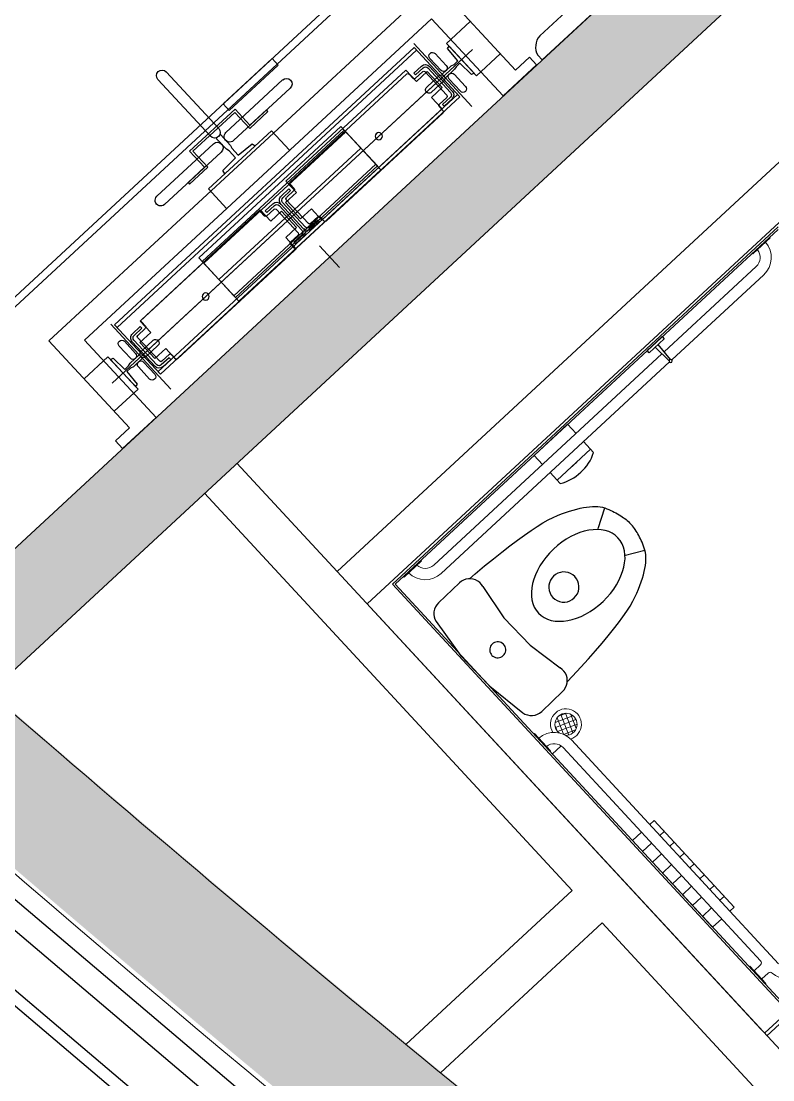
# Model space of a CAD drawing. Header units: centimetres. Extents: x 139057 to 200038, y 34824 to 80516.
# Drawn here: x 165888.7 to 166143.5, y 47168.5 to 47527.4 of the extents above; entities that cross this region are included whole.
import ezdxf

# ---------------------------------------------------------------- set-up
doc = ezdxf.new("R2010")
doc.units = ezdxf.units.CM
doc.header["$LTSCALE"] = 100
doc.layers.get('0').update_dxf_attribs({"lineweight": 0})
doc.layers.add('410_STRUTTURE_001-AM_0', color=7, linetype='Continuous', lineweight=0)
doc.layers.add('441_SERRAMENTI_001-AM_0', color=1, linetype='Continuous', lineweight=0)
for name, color, linetype in [('_retini_strutture', 7, 'Continuous'), ('A-FACCIATA', 8, 'Continuous'), ('A-FACCIATA-stone', 13, 'Continuous'), ('A-MCLS3-15', 50, 'Continuous'), ('A-SANITARI', 6, 'Continuous'), ('AWP0BLEVP1$0$A-FIXT', 2, 'Continuous'), ('AWP0BLEVP1$0$A-FLOR-PATT', 40, 'Continuous'), ('AWP0BLEVP1$0$A-SCRN-40', 40, 'Continuous'), ('AWP0BLEVP1$0$A-WALL', 4, 'Continuous'), ('B-CORE-P1$0$A-WALL', 6, 'Continuous'), ('M-ASC', 5, 'Continuous')]:
    doc.layers.add(name, color=color, linetype=linetype)

# ---------------------------------------------------------------- blocks, each defined once
blk = doc.blocks.new('AWP0BLEVP1$0$TOILET-PLAN-3')
at = {"linetype": 'Continuous'}
for points in [[(5108.7, -1113.9), (5111.1, -1105.5), (5114.9, -1097.7), (5120, -1090.6), (5126.3, -1084.5), (5133.5, -1079.6), (5141.4, -1076), (5149.8, -1073.8), (5158.5, -1073)], [(5158.5, -1073), (5256.4, -1073)], [(5256.4, -1073), (5264.8, -1073.7), (5272.9, -1075.8), (5280.6, -1079.2), (5287.6, -1083.8), (5293.8, -1089.5), (5299, -1096.1), (5303, -1103.5), (5305.7, -1111.4), (5307, -1119.7), (5307, -1128.1), (5305.6, -1136.4)], [(5290.1, -1086), (5316.5, -1087.5), (5357.5, -1090.2), (5396.2, -1093.1), (5432.6, -1096.3), (5466.6, -1099.7), (5498.3, -1103.4), (5527.6, -1107.4), (5554.7, -1111.6), (5579.4, -1116), (5601.7, -1120.7), (5621.8, -1125.7), (5639.5, -1131), (5654.9, -1136.4), (5668.7, -1142.1), (5681.9, -1147.8), (5694.3, -1153.6), (5706.1, -1159.5), (5717.1, -1165.4), (5727.4, -1171.4), (5737.1, -1177.4), (5746, -1183.5), (5754.2, -1189.7), (5761.7, -1196), (5768.5, -1202.3), (5774.7, -1208.7), (5780.1, -1215.1), (5784.8, -1221.6), (5788.7, -1228.2), (5792, -1234.8), (5794.9, -1241.5), (5797.5, -1248), (5800, -1254.4), (5802.3, -1260.6), (5804.4, -1266.8), (5806.3, -1272.9), (5808, -1278.8), (5809.5, -1284.6), (5810.8, -1290.3), (5812, -1295.9), (5813, -1301.4), (5813.7, -1306.7), (5814.3, -1312), (5814.7, -1317.1), (5814.9, -1322.1), (5815, -1327)], [(5108.7, -1540.2), (5089.9, -1398.5), (5089.9, -1255.6), (5108.7, -1113.9)], [(5305.8, -1517.6), (5284.4, -1391.2), (5284.3, -1262.9), (5305.6, -1136.4)], [(5724.8, -1263.5), (5788.8, -1228.3)], [(5290.2, -1568), (5316.5, -1566.6), (5357.5, -1563.9), (5396.2, -1561), (5432.6, -1557.8), (5466.6, -1554.4), (5498.3, -1550.7), (5527.6, -1546.7), (5554.7, -1542.5), (5579.4, -1538), (5601.7, -1533.3), (5621.8, -1528.3), (5639.5, -1523.1), (5654.9, -1517.6), (5668.7, -1512), (5681.9, -1506.2), (5694.3, -1500.5), (5706.1, -1494.6), (5717.1, -1488.7), (5727.4, -1482.7), (5737.1, -1476.7), (5746, -1470.5), (5754.2, -1464.4), (5761.7, -1458.1), (5768.5, -1451.8), (5774.7, -1445.4), (5780.1, -1439), (5784.8, -1432.5), (5788.7, -1425.9), (5792, -1419.2), (5794.9, -1412.6), (5797.5, -1406.1), (5800, -1399.7), (5802.3, -1393.4), (5804.4, -1387.3), (5806.3, -1381.2), (5808, -1375.3), (5809.5, -1369.5), (5810.8, -1363.8), (5812, -1358.2), (5813, -1352.7), (5813.7, -1347.3), (5814.3, -1342.1), (5814.7, -1337), (5814.9, -1331.9), (5815, -1327)], [(5724.8, -1390.5), (5788.8, -1425.8)], [(5158.5, -1581), (5149.8, -1580.3), (5141.4, -1578.1), (5133.5, -1574.4), (5126.3, -1569.5), (5120, -1563.4), (5114.9, -1556.4), (5111.1, -1548.6), (5108.7, -1540.2)], [(5305.8, -1517.6), (5307.2, -1525.9), (5307.2, -1534.3), (5305.8, -1542.6), (5303.1, -1550.6), (5299.1, -1558), (5294, -1564.6), (5287.8, -1570.3), (5280.8, -1574.9), (5273.1, -1578.3), (5264.9, -1580.3), (5256.5, -1581)], [(5256.5, -1581), (5158.5, -1581)]]:
    blk.add_lwpolyline(points, dxfattribs=at)
for points in [[(5503.4, -1378.2), (5494.5, -1377.4), (5485.9, -1375.1), (5477.8, -1371.3), (5470.5, -1366.2), (5464.2, -1359.9), (5459.1, -1352.6), (5455.3, -1344.5), (5453, -1335.9), (5452.2, -1327), (5453, -1318.2), (5455.3, -1309.5), (5459.1, -1301.5), (5464.2, -1294.2), (5470.5, -1287.8), (5477.8, -1282.7), (5485.9, -1279), (5494.5, -1276.7), (5503.4, -1275.9), (5512.3, -1276.7), (5520.9, -1279), (5529, -1282.7), (5536.3, -1287.8), (5542.6, -1294.2), (5547.7, -1301.5), (5551.5, -1309.5), (5553.8, -1318.2), (5554.6, -1327), (5553.8, -1335.9), (5551.5, -1344.5), (5547.7, -1352.6), (5542.6, -1359.9), (5536.3, -1366.2), (5529, -1371.3), (5520.9, -1375.1), (5512.3, -1377.4)], [(5194.2, -1354.1), (5189.5, -1353.7), (5185, -1352.5), (5180.7, -1350.5), (5176.8, -1347.8), (5173.5, -1344.5), (5170.7, -1340.6), (5168.7, -1336.3), (5167.5, -1331.7), (5167.1, -1327), (5167.5, -1322.3), (5168.7, -1317.8), (5170.7, -1313.5), (5173.5, -1309.6), (5176.8, -1306.3), (5180.7, -1303.6), (5185, -1301.6), (5189.5, -1300.3), (5194.2, -1299.9), (5198.9, -1300.3), (5203.5, -1301.6), (5207.8, -1303.6), (5211.7, -1306.3), (5215, -1309.6), (5217.7, -1313.5), (5219.7, -1317.8), (5220.9, -1322.3), (5221.4, -1327), (5220.9, -1331.7), (5219.7, -1336.3), (5217.7, -1340.6), (5215, -1344.5), (5211.7, -1347.8), (5207.8, -1350.5), (5203.5, -1352.5), (5198.9, -1353.7)]]:
    blk.add_lwpolyline(points, close=True, dxfattribs=at)
blk.add_ellipse((5565.8, -1322.1), major_axis=(185.7, 0), ratio=0.658131)
blk = doc.blocks.new('AWP0BLEVP1$0$COAT HOOK_1')
for p, q in [((-3, -76), (-7, -10)), ((3, -76), (7, -10))]:
    blk.add_line(p, q)
blk.add_lwpolyline([(-35, -10), (35, -10), (35, 0), (-35, 0)], close=True)
blk.add_circle((0, -80), 5)
blk = doc.blocks.new('11184177_CombinationBracket_KM757971G01_0')
for points in [[(10, 0), (10, 892), (412, 892), (412, 957), (447, 957), (447, 802), (90, 802), (90, 0), (90, -802), (447, -802), (447, -957), (412, -957), (412, -892), (10, -892), (10, 0)], [(397.1, 0), (497.1, 0)]]:
    blk.add_lwpolyline(points, close=True)
for points in [[(185.7, 892), (185.7, 782), (335.7, 782), (335.7, 892)], [(90, 145), (0, 145), (0, -145), (90, -145)], [(185.7, -892), (185.7, -782), (335.7, -782), (335.7, -892)]]:
    blk.add_lwpolyline(points)
blk = doc.blocks.new('11184177_MCD_Car_0')
for p, q in [((875, 75), (875, 3325)), ((900, 75), (900, 3325))]:
    blk.add_line(p, q)
blk.add_lwpolyline([(905, 1387), (875, 1387), (875, 1613), (905, 1613)], close=True)
blk = doc.blocks.new('A$C639F0CE0')
for p, q in [((14883309.9, 36744271.5), (14883104.5, 36744490.1)), ((14883303.1, 36744470.9), (14882090.5, 36743331.3)), ((14882097.7, 36743528.8), (14883106.2, 36744476.6)), ((14882105.9, 36743520), (14883114.4, 36744467.8)), ((14883106.2, 36744476.6), (14883262.3, 36744310.4)), ((14883215.1, 36744415.6), (14883176.7, 36744456.4)), ((14883223.8, 36744482.2), (14883219, 36744474.2)), ((14883219, 36744474.2), (14883254.5, 36744432.1)), ((14883309.4, 36744391.1), (14883223.8, 36744482.2)), ((14883105.6, 36744389.6), (14883131.9, 36744414.2)), ((14883159.2, 36744440), (14883197.6, 36744399.2)), ((14883232, 36744415.1), (14883201.4, 36744386.3)), ((14883241.4, 36744419.8), (14883232, 36744415.1)), ((14883254.5, 36744432.1), (14883241.4, 36744419.8)), ((14883248.2, 36744412.5), (14883261.3, 36744424.8)), ((14883261.3, 36744424.8), (14883301.2, 36744386.8)), ((14882445.5, 36744196.9), (14882266, 36744387.8)), ((14883087, 36744391.3), (14882682.5, 36744011.2)), ((14882689, 36744017.3), (14883082.5, 36744387.1)), ((14883122.9, 36744353), (14883087, 36744391.3)), ((14883089.6, 36744386.9), (14883103.3, 36744372.3)), ((14883105.6, 36744389.6), (14883111.1, 36744383.7)), ((14883110.4, 36744372.1), (14883135.9, 36744396.1)), ((14883111.1, 36744383.7), (14883137.3, 36744408.4)), ((14883159.3, 36744387.3), (14883122.9, 36744353)), ((14883142.9, 36744395.9), (14883218.3, 36744315.7)), ((14883189.9, 36744381), (14883149.1, 36744342.7)), ((14883231, 36744324.8), (14883152.9, 36744407.9)), ((14883236.8, 36744330.3), (14883158.7, 36744413.4)), ((14883210.7, 36744332.6), (14883159.3, 36744387.3)), ((14883201.4, 36744386.3), (14883212.4, 36744374.7)), ((14883212.4, 36744374.7), (14883243, 36744403.4)), ((14883280.8, 36744345.7), (14883242.4, 36744386.5)), ((14883243, 36744403.4), (14883248.2, 36744412.5)), ((14883301.2, 36744386.8), (14883309.4, 36744391.1)), ((14882192.9, 36743427.5), (14883201.4, 36744375.3)), ((14882238.3, 36744361.8), (14882417.8, 36744170.9)), ((14882661.1, 36744363.9), (14882470.2, 36744184.5)), ((14883165.6, 36744325.2), (14883206.4, 36744363.5)), ((14883225, 36744370), (14883263.3, 36744329.2)), ((14882245.6, 36743371.4), (14883254.1, 36744319.2)), ((14883262.3, 36744310.4), (14882253.8, 36743362.6)), ((14882496.2, 36744156.8), (14882687.1, 36744336.2)), ((14883174.3, 36744298.4), (14883210.7, 36744332.6)), ((14883218, 36744308.6), (14883192.5, 36744284.7)), ((14883204.2, 36744284.6), (14883230.5, 36744309.3)), ((14883210.2, 36744260.1), (14883174.3, 36744298.4)), ((14883192.3, 36744277.6), (14883206, 36744263)), ((14883204.2, 36744284.6), (14883209.7, 36744278.8)), ((14883209.7, 36744278.8), (14883236, 36744303.5)), ((14882347.6, 36744120), (14882500.6, 36744263.8)), ((14882500.2, 36744252.5), (14882358.9, 36744119.7)), ((14882550.9, 36744198.6), (14882500.2, 36744252.5)), ((14882500.6, 36744263.8), (14882551.3, 36744209.9)), ((14882612.1, 36744256.1), (14882550.9, 36744198.6)), ((14882551.3, 36744209.9), (14882606.6, 36744261.9)), ((14882606.6, 36744261.9), (14882612.1, 36744256.1)), ((14882805.8, 36743880), (14883210.2, 36744260.1)), ((14883205.8, 36744256), (14882812.3, 36743886.1)), ((14882859.4, 36744207.6), (14882381.4, 36743758.4)), ((14882996.4, 36744061.9), (14882859.4, 36744207.6)), ((14882393, 36743746), (14882871.1, 36744195.2)), ((14882876.5, 36744189.4), (14882398.5, 36743740.2)), ((14882451.6, 36744176.6), (14882437.7, 36744163.5)), ((14882437.7, 36744163.5), (14882471.9, 36744127.1)), ((14882485.8, 36744140.1), (14882451.6, 36744176.6)), ((14882871.1, 36744195.2), (14882984.7, 36744074.3)), ((14882979.3, 36744080.1), (14882876.5, 36744189.4)), ((14882428.6, 36744145.4), (14882237.7, 36743966)), ((14882449.9, 36743685.5), (14882927.9, 36744134.8)), ((14882467.6, 36744043.6), (14882569.4, 36744139.2)), ((14882471.9, 36744127.1), (14882481.1, 36744122)), ((14882490.3, 36744130.7), (14882485.8, 36744140.1)), ((14882512.3, 36744107.3), (14882490.3, 36744130.7)), ((14882558.9, 36744146.8), (14882512.3, 36744107.3)), ((14882569.4, 36744139.2), (14882558.9, 36744146.8)), ((14882263.7, 36743938.3), (14882454.6, 36744117.7)), ((14882398.2, 36744066.1), (14882347.6, 36744120)), ((14882358.9, 36744119.7), (14882409.5, 36744065.7)), ((14882503, 36744098.6), (14882460.8, 36744054.5)), ((14882481.1, 36744122), (14882503, 36744098.6)), ((14882342.9, 36744014), (14882398.2, 36744066.1)), ((14882409.5, 36744065.7), (14882348.3, 36744008.2)), ((14882501.2, 36743630.9), (14882979.3, 36744080.1)), ((14882984.7, 36744074.3), (14882506.7, 36743625)), ((14882518.4, 36743612.6), (14882996.4, 36744061.9)), ((14882460.8, 36744054.5), (14882467.6, 36744043.6)), ((14882348.3, 36744008.2), (14882342.9, 36744014)), ((14882685.1, 36743994.4), (14882658.9, 36743969.8)), ((14882690.6, 36743988.6), (14882664.4, 36743964)), ((14882676.8, 36743964.6), (14882702.3, 36743988.6)), ((14882682.5, 36744011.2), (14882718.5, 36743973)), ((14882685.1, 36743994.4), (14882690.6, 36743988.6)), ((14882702.5, 36743995.7), (14882688.8, 36744010.2)), ((14882742, 36743865.3), (14882663.9, 36743948.4)), ((14882751.9, 36743877.4), (14882676.6, 36743957.6)), ((14882718.5, 36743973), (14882682.1, 36743938.7)), ((14882579.9, 36743931.2), (14882175.5, 36743551.1)), ((14882188.4, 36743546.8), (14882581.9, 36743916.6)), ((14882615.8, 36743892.9), (14882579.9, 36743931.2)), ((14882589, 36743916.4), (14882602.7, 36743901.8)), ((14882605, 36743919.1), (14882631.2, 36743943.8)), ((14882605, 36743919.1), (14882610.5, 36743913.3)), ((14882609.7, 36743901.6), (14882635.2, 36743925.6)), ((14882610.5, 36743913.3), (14882636.7, 36743937.9)), ((14882652.3, 36743927.2), (14882615.8, 36743892.9)), ((14882642.3, 36743925.4), (14882717.7, 36743845.2)), ((14882730.3, 36743854.4), (14882652.2, 36743937.5)), ((14882703.6, 36743872.5), (14882652.3, 36743927.2)), ((14882736.1, 36743859.9), (14882658.1, 36743942.9)), ((14882736.1, 36743859.9), (14882658.1, 36743942.9)), ((14882682.1, 36743938.7), (14882733.4, 36743884.1)), ((14882733.4, 36743884.1), (14882769.9, 36743918.3)), ((14882769.9, 36743918.3), (14882805.8, 36743880)), ((14882783.8, 36743889.5), (14882757.5, 36743864.9)), ((14882784.5, 36743901.2), (14882759, 36743877.2)), ((14882789.2, 36743883.7), (14882763, 36743859)), ((14882783.8, 36743889.5), (14882789.2, 36743883.7)), ((14882805.2, 36743886.4), (14882791.5, 36743900.9)), ((14882667.2, 36743838.3), (14882703.6, 36743872.5)), ((14882703.2, 36743800), (14882667.2, 36743838.3)), ((14882691.7, 36743807.1), (14882705.4, 36743792.5)), ((14882717.4, 36743838.2), (14882691.9, 36743814.2)), ((14882703.6, 36743814.2), (14882729.8, 36743838.8)), ((14882703.6, 36743814.2), (14882709.1, 36743808.3)), ((14882709.1, 36743808.3), (14882735.3, 36743833)), ((14882298.7, 36743420), (14882703.2, 36743800)), ((14882705.2, 36743785.5), (14882311.7, 36743415.7)), ((14882381.4, 36743758.4), (14882518.4, 36743612.6)), ((14882506.7, 36743625), (14882393, 36743746)), ((14882398.5, 36743740.2), (14882501.2, 36743630.9)), ((14882282.9, 36743320), (14882084.3, 36743531.3)), ((14882253.8, 36743362.6), (14882097.7, 36743528.8)), ((14882184.5, 36743524), (14882158.3, 36743499.3)), ((14882190, 36743518.1), (14882163.8, 36743493.5)), ((14882175.5, 36743551.1), (14882211.4, 36743512.9)), ((14882176.2, 36743494.1), (14882201.7, 36743518.1)), ((14882184.5, 36743524), (14882190, 36743518.1)), ((14882201.9, 36743525.2), (14882188.2, 36743539.8)), ((14882211.4, 36743512.9), (14882175, 36743478.6)), ((14882251.3, 36743406.9), (14882176, 36743487.1)), ((14882112.8, 36743456.6), (14882151.2, 36743415.8)), ((14882168.7, 36743432.2), (14882130.3, 36743473)), ((14882235.5, 36743389.4), (14882157.5, 36743472.4)), ((14882241.4, 36743394.9), (14882163.3, 36743477.9)), ((14882175, 36743478.6), (14882226.4, 36743424)), ((14882228.1, 36743477), (14882187.2, 36743438.7)), ((14882203.7, 36743421.2), (14882244.5, 36743459.5)), ((14882226.4, 36743424), (14882262.8, 36743458.2)), ((14882262.8, 36743458.2), (14882298.7, 36743420)), ((14882092.4, 36743415.5), (14882084.2, 36743411.1)), ((14882084.2, 36743411.1), (14882169.8, 36743320)), ((14882132.3, 36743377.4), (14882092.4, 36743415.5)), ((14882181.2, 36743427.6), (14882150.6, 36743398.8)), ((14882161.6, 36743387.1), (14882192.2, 36743415.9)), ((14882192.2, 36743415.9), (14882181.2, 36743427.6)), ((14882283.1, 36743419), (14882256.9, 36743394.4)), ((14882283.9, 36743430.7), (14882258.4, 36743406.7)), ((14882288.6, 36743413.2), (14882262.4, 36743388.5)), ((14882283.1, 36743419), (14882288.6, 36743413.2)), ((14882304.6, 36743415.9), (14882290.9, 36743430.5)), ((14882145.4, 36743389.8), (14882132.3, 36743377.4)), ((14882139.1, 36743370.1), (14882152.3, 36743382.5)), ((14882150.6, 36743398.8), (14882145.4, 36743389.8)), ((14882152.3, 36743382.5), (14882161.6, 36743387.1)), ((14882178.6, 36743386.6), (14882216.9, 36743345.8)), ((14882234.4, 36743362.2), (14882196, 36743403)), ((14882174.6, 36743328), (14882139.1, 36743370.1)), ((14882169.8, 36743320), (14882174.6, 36743328))]:
    blk.add_line(p, q)
blk.add_lwpolyline([(14882094.7, 36743108.8), (14882109.3, 36743093.3), (14881686.7, 36742696.1), (14881672.1, 36742711.5), (14881672.1, 36742711.5, -0.320438), (14881678.5, 36742777.6), (14881678.5, 36742777.6), (14882028.4, 36743106.4), (14882028.4, 36743106.4, -0.320438), (14882094.7, 36743108.8)], format="xyb", close=True)
for centre in [(14882988.6, 36744175.3), (14882405.6, 36743627.5)]:
    blk.add_circle(centre, 12)
for centre, radius, start, end in [((14883168, 36744448.2), 12, 43.223, 223.223), ((14883144.9, 36744400.4), 19, 43.223, 133.223), ((14883206.3, 36744407.4), 12, 223.223, 43.223), ((14882252.2, 36744374.8), 19, 43.223, 223.223), ((14883085.9, 36744383.5), 5, 43.223, 133.223), ((14883139.3, 36744392.4), 5, 43.3158, 133.223), ((14883144.9, 36744400.4), 11, 43.223, 133.223), ((14883198.1, 36744372.3), 12, 313.223, 133.223), ((14883233.7, 36744378.3), 12, 43.223, 223.223), ((14882674.1, 36744350.1), 19, 313.223, 133.223), ((14883106.9, 36744375.8), 5, 223.223, 313.223), ((14883157.3, 36744333.9), 12, 133.223, 313.223), ((14883272.1, 36744337.4), 12, 223.223, 43.223), ((14883214.6, 36744312.3), 5, 313.2229, 43.1373), ((14883222.9, 36744317.3), 11, 313.223, 43.223), ((14883222.9, 36744317.3), 19, 313.223, 43.223), ((14883196, 36744281), 5, 133.2229, 223.223), ((14883202.4, 36744259.6), 5, 313.223, 43.223), ((14882431.6, 36744183.9), 19, 223.223, 43.223), ((14882483.2, 36744170.6), 19, 133.223, 313.223), ((14882441.6, 36744131.6), 19, 313.223, 133.223), ((14882692.5, 36744013.7), 5, 133.223, 223.223), ((14882698.9, 36743992.2), 5, 313.223, 43.223), ((14882250.7, 36743952.1), 19, 133.223, 313.223), ((14882644.2, 36743929.9), 19, 43.223, 133.223), ((14882671.9, 36743955.9), 19, 133.223, 223.223), ((14882671.9, 36743955.9), 11, 133.223, 223.223), ((14882680.2, 36743961), 5, 133.223, 223.223), ((14882585.3, 36743913), 5, 43.223, 133.223), ((14882638.7, 36743922), 5, 43.3158, 133.223), ((14882644.2, 36743929.9), 11, 43.223, 133.223), ((14882606.3, 36743905.3), 5, 223.223, 313.223), ((14882755.5, 36743880.8), 5, 223.223, 313.223), ((14882787.9, 36743897.5), 5, 43.223, 133.223), ((14882808.9, 36743889.8), 5, 223.223, 313.223), ((14882714, 36743841.8), 5, 313.2229, 43.1373), ((14882722.3, 36743846.8), 11, 313.223, 43.223), ((14882722.3, 36743846.8), 19, 313.223, 43.223), ((14882750, 36743872.9), 19, 223.223, 313.223), ((14882750, 36743872.9), 11, 223.223, 313.223), ((14882695.3, 36743810.5), 5, 133.2229, 223.223), ((14882701.8, 36743789.1), 5, 313.223, 43.223), ((14882191.8, 36743543.2), 5, 133.223, 223.223), ((14882198.3, 36743521.8), 5, 313.223, 43.223), ((14882171.3, 36743485.5), 19, 133.223, 223.223), ((14882171.3, 36743485.5), 11, 133.223, 223.223), ((14882179.6, 36743490.5), 5, 133.223, 223.223), ((14882121.6, 36743464.8), 12, 43.223, 223.223), ((14882236.3, 36743468.3), 12, 313.223, 133.223), ((14882159.9, 36743424), 12, 223.223, 43.223), ((14882195.5, 36743429.9), 12, 133.223, 313.223), ((14882287.3, 36743427), 5, 43.223, 133.223), ((14882308.3, 36743419.3), 5, 223.223, 313.223), ((14882187.3, 36743394.8), 12, 43.223, 223.223), ((14882249.4, 36743402.4), 19, 223.223, 313.223), ((14882249.4, 36743402.4), 11, 223.223, 313.223), ((14882254.9, 36743410.3), 5, 223.223, 313.223), ((14882225.7, 36743354), 12, 223.223, 43.223)]:
    blk.add_arc(centre, radius, start, end)
at = {"rotation": 313.2229999038649}
for name, p in [('11184177_MCD_Car_0', (14880558.6, 36743694.4)), ('11184177_CombinationBracket_KM757971G01_0', (14882518.5, 36744091.4))]:
    blk.add_blockref(name, p, dxfattribs=at)

msp = doc.modelspace()

# ---------------------------------------------------------------- hatches: boundary and pattern name
at = {"layer": '441_SERRAMENTI_001-AM_0'}
h = msp.add_hatch(dxfattribs=at)
h.set_pattern_fill('NET', color=256, scale=0.5, angle=127.7361, style=0)
h.set_pattern_definition([(290.723852037, (38017.233, 4007426.1878), (-1.48478366906, -0.5617594735), []), (200.723852037, (38017.233, 4007426.1878), (-0.5617594735, 1.48478366906), [])])
edge = h.paths.add_edge_path()
edge.add_arc((166069.38, 47278.29), 8, 61.2186, 77.8547)
edge.add_arc((166073.4, 47289.05), 3.75, -92.4869, 231.5602, ccw=False)
at = {"layer": '_retini_strutture'}
msp.add_hatch(color=256, dxfattribs=at).paths.add_polyline_path([(165878.1, 47300.09), (166459.5, 47838.51), (166650.96, 47631.76), (166680.31, 47658.94), (166441.27, 47917.06), (166411.92, 47889.88), (166439.11, 47860.52), (165855.34, 47319.9), (165794.83, 47385.24), (165758.85, 47351.92, 0.026098), (166345.45, 46878.39), (166370.19, 46909.86, -0.006676), (166216.28, 47024.48), (166267.45, 47071.87), (166240.27, 47101.21), (166184.14, 47049.23, -0.013769)])

# ---------------------------------------------------------------- linework, layer by layer
at = {"layer": '410_STRUTTURE_001-AM_0', "elevation": 0}
msp.add_lwpolyline([(165798.96, 47315.33, 0.027668), (166347.67, 46876.3), (166371.06, 46908.75, -0.006714), (166216.28, 47024), (166267.42, 47071.35), (166240.24, 47100.7), (166184.13, 47048.75, -0.013779), (165877.86, 47299.81), (166459.42, 47838.34), (166650.89, 47631.57), (166680.24, 47658.75), (166441.21, 47916.87), (166411.86, 47889.7), (166439.04, 47860.35), (165855.11, 47319.62, 0), (165831.33, 47345.3)], format="xyb", close=True, dxfattribs=at)
at = {"layer": '441_SERRAMENTI_001-AM_0'}
for p, q in [((166145.3, 47456.82, 0), (166015.43, 47336.56, 0)), ((166136.77, 47448.52, 0), (166142.64, 47453.95, 0)), ((166142.64, 47453.95, 0), (166142.44, 47454.17, 0)), ((166136.77, 47448.52, 0), (166136.57, 47448.74, 0)), ((166137.88, 47444.23, 0), (166106.69, 47415.35, 0)), ((166109.27, 47412.56, 0), (166140.46, 47441.44, 0)), ((166105.95, 47414.66, 0), (166028.55, 47342.98, 0)), ((166031.13, 47340.2, 0), (166108.54, 47411.88, 0)), ((166024.36, 47344.42, 0), (166018.49, 47338.98, 0)), ((166024.36, 47344.42, 0), (166024.15, 47344.64, 0)), ((166018.49, 47338.98, 0), (166018.28, 47339.2, 0)), ((166015.43, 47336.56, 0), (166147.92, 47193.48, 0)), ((166139.48, 47185.67, 0), (166006.99, 47328.74, 0)), ((166062.74, 47285.91, 0), (166062.52, 47285.7, 0)), ((166062.74, 47285.91, 0), (166068.17, 47280.04, 0)), ((166071.77, 47281.75, 0), (166068.76, 47278.96, 0)), ((166139.38, 47208.88, 0), (166072.46, 47281.14, 0)), ((166075.25, 47283.73, 0), (166145.5, 47207.87, 0)), ((166068.17, 47280.04, 0), (166067.95, 47279.83, 0)), ((166105.21, 47251.38, 0), (166106.68, 47252.74, 0)), ((166099.34, 47245.94, 0), (166102.42, 47248.8, 0)), ((166108.6, 47247.71, 0), (166110.07, 47249.07, 0)), ((166102.73, 47242.27, 0), (166105.82, 47245.13, 0)), ((166112, 47244.04, 0), (166113.47, 47245.4, 0)), ((166106.13, 47238.61, 0), (166109.21, 47241.46, 0)), ((166115.4, 47240.37, 0), (166116.87, 47241.73, 0)), ((166109.53, 47234.94, 0), (166112.61, 47237.79, 0)), ((166118.8, 47236.7, 0), (166120.26, 47238.06, 0)), ((166112.93, 47231.27, 0), (166116.01, 47234.12, 0)), ((166122.19, 47233.03, 0), (166123.66, 47234.39, 0)), ((166116.32, 47227.6, 0), (166119.4, 47230.45, 0)), ((166125.59, 47229.37, 0), (166127.06, 47230.72, 0)), ((166119.72, 47223.93, 0), (166122.8, 47226.78, 0)), ((166135.77, 47207.04, 0), (166135.55, 47206.83, 0)), ((166141.21, 47201.17, 0), (166135.77, 47207.04, 0)), ((166139.33, 47207.47, 0), (166137.2, 47205.5, 0)), ((166141.94, 47204.71, 0), (166139.78, 47202.71, 0)), ((166141.21, 47201.17, 0), (166140.99, 47200.96, 0))]:
    msp.add_line(p, q, dxfattribs=at)
at = {"layer": '441_SERRAMENTI_001-AM_0', "elevation": 0}
for points in [[(166101.81, 47255.05), (166103.28, 47256.41), (166130.45, 47227.06), (166128.99, 47225.7)], [(166126.2, 47223.12), (166123.12, 47220.26), (166095.94, 47249.61), (166099.02, 47252.46)]]:
    msp.add_lwpolyline(points, dxfattribs=at)
at = {"layer": '441_SERRAMENTI_001-AM_0'}
for centre, radius, start, end in [((166135.03, 47447.31, 0), 4.2, 312.7999, 38.7039), ((166135.03, 47447.31, 0), 8, 312.7999, 40.6509), ((166025.69, 47346.07, 0), 4.2, 226.896, 312.8), ((166025.69, 47346.07, 0), 8, 224.9491, 312.8), ((166073.4, 47289.05, 0), 5.25, 287.2214, 211.8518), ((166073.4, 47289.05, 0), 3.75, 267.5131, 231.5602), ((166069.38, 47278.29, 0), 8, 42.8, 130.6509), ((166069.38, 47278.29, 0), 4.2, 42.8, 128.704), ((166138.65, 47208.2, 0), 1, 312.8, 42.8), ((166142.62, 47203.98, 0), 1, 48.5391, 132.8), ((166148.58, 47210.72, 0), 8, 228.5391, 312.8)]:
    msp.add_arc(centre, radius, start, end, dxfattribs=at)
at = {"layer": 'A-FACCIATA'}
for p, q in [((165961.33, 47166.13, 0), (165854.17, 47257.05, 0)), ((165956.22, 47159.98, 0), (165848.93, 47251, 0))]:
    msp.add_line(p, q, dxfattribs=at)
at = {"layer": 'A-FACCIATA-stone', "elevation": 0}
msp.add_lwpolyline([(165833.22, 47238.82), (165946.75, 47142.49), (165949.31, 47145.57), (165835.84, 47241.85), (165833.22, 47238.82)], dxfattribs=at)
at = {"layer": 'A-MCLS3-15'}
for p, q in [((166228.14, 47089.92, 0), (165961.8, 47377.54, 0)), ((166075.48, 47232.71, 0), (165950.8, 47367.35, 0)), ((166019.11, 47180.51, 0), (166075.48, 47232.71, 0)), ((166030.81, 47170.91, 0), (166085.67, 47221.71, 0)), ((166217.14, 47079.73, 0), (166085.67, 47221.71, 0))]:
    msp.add_line(p, q, dxfattribs=at)
at = {"layer": 'A-MCLS3-15', "elevation": 0}
for points in [[(166005.97, 47329.85), (166335.43, 47634.92), (166291.26, 47682.62)], [(165995.78, 47340.85), (166314.23, 47635.74), (166280.25, 47672.42)]]:
    msp.add_lwpolyline(points, dxfattribs=at)
at = {"layer": 'AWP0BLEVP1$0$A-FIXT'}
msp.add_line((166070.39, 47371.78, 0), (166081.76, 47382.31, 0), dxfattribs=at)
at = {"layer": 'AWP0BLEVP1$0$A-FIXT', "elevation": 0}
for points in [[(166065.43, 47377.13), (166062.57, 47380.22), (166073.95, 47390.75), (166076.8, 47387.67)], [(166079.38, 47384.88), (166082.78, 47381.21)], [(166071.41, 47370.68), (166068.01, 47374.35)]]:
    msp.add_lwpolyline(points, dxfattribs=at)
at = {"layer": 'AWP0BLEVP1$0$A-FIXT'}
msp.add_arc((166067.57, 47386.23, 0), 16.02, 283.8594, 341.7405, dxfattribs=at)
at = {"layer": 'AWP0BLEVP1$0$A-FLOR-PATT'}
for p, q in [((166077.05, 47377.92, 0), (166074.78, 47375.82, 0)), ((166099.02, 47252.46, 0), (166095.94, 47249.61, 0)), ((166126.2, 47223.12, 0), (166123.12, 47220.26, 0))]:
    msp.add_line(p, q, dxfattribs=at)
at = {"layer": 'AWP0BLEVP1$0$A-SCRN-40'}
for p, q in [((166145.33, 47457.67, 0), (166014.58, 47336.59, 0)), ((166014.58, 47336.59, 0), (166147.88, 47192.63, 0))]:
    msp.add_line(p, q, dxfattribs=at)
at = {"layer": 'AWP0BLEVP1$0$A-WALL'}
msp.add_line((166141.52, 47183.47, 0), (166282.03, 47313.58, 0), dxfattribs=at)
at = {"layer": 'B-CORE-P1$0$A-WALL'}
msp.add_line((166140.85, 47184.46, 0), (166280.26, 47313.55, 0), dxfattribs=at)

# ---------------------------------------------------------------- block references
at = {"layer": 'A-SANITARI', "xscale": -0.09999999999999991, "yscale": 0.09999999999999996, "zscale": 0.1, "rotation": 223.5174240635245}
msp.add_blockref('AWP0BLEVP1$0$TOILET-PLAN-3', (165764.97, 46860.4, 0), dxfattribs=at)
at = {"layer": 'AWP0BLEVP1$0$A-FIXT', "xscale": -0.09999999999999999, "yscale": 0.1, "zscale": 0.1, "rotation": 42.79995976275851}
msp.add_blockref('AWP0BLEVP1$0$COAT HOOK_1', (166103.47, 47418.09, 0), dxfattribs=at)
at = {"layer": 'M-ASC', "xscale": -0.09999999999999998, "yscale": 0.09999999999999998, "zscale": 0.1, "rotation": 86.01713442154922}
msp.add_blockref('A$C639F0CE0', (3934869.03, 1276920.25, 0), dxfattribs=at)

doc.saveas('drawing.dxf')
